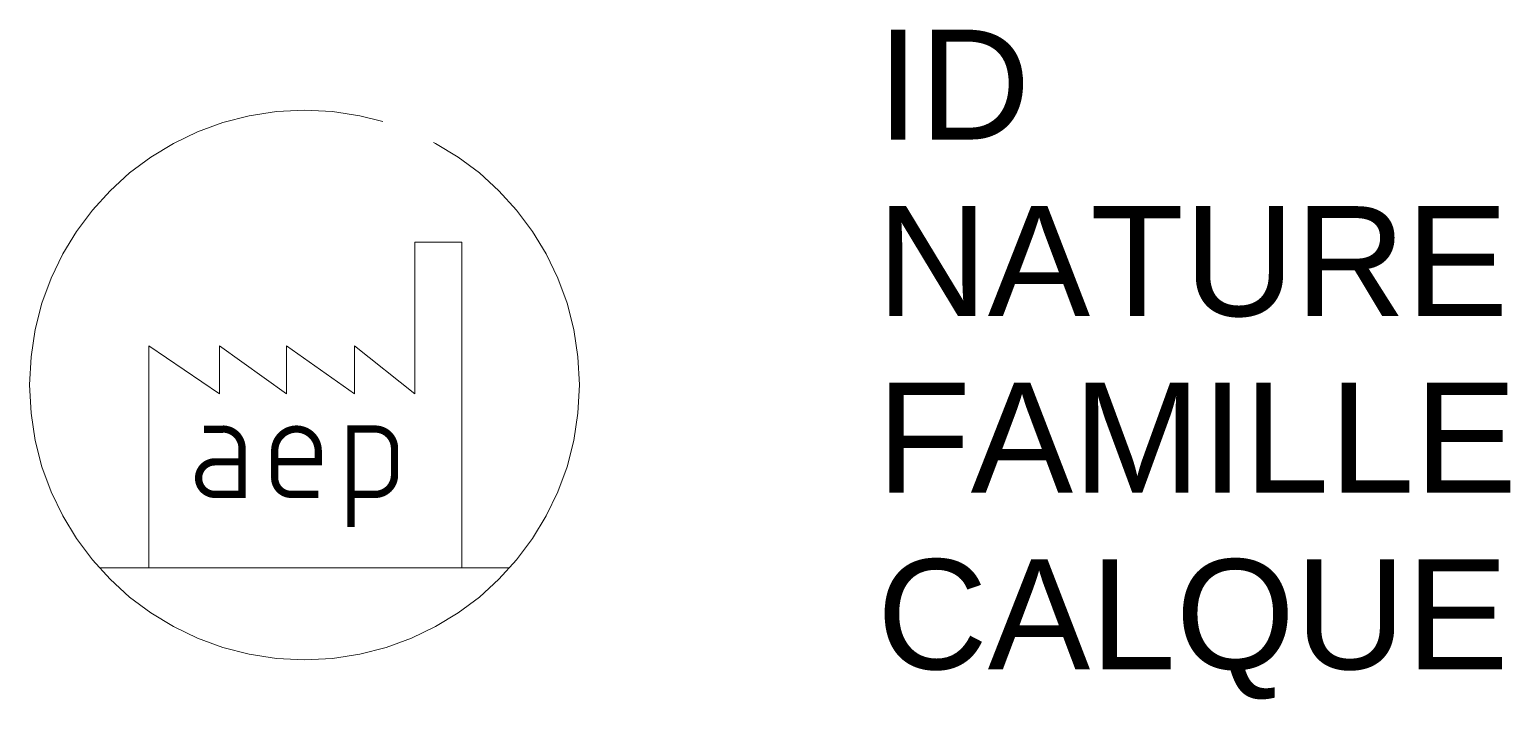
# Model space of a CAD drawing. Header units: metres. Extents: x -0.5 to 2.19, y -0.57 to 0.65.
import ezdxf

# ---------------------------------------------------------------- set-up
doc = ezdxf.new("R2010")
doc.units = ezdxf.units.M
doc.linetypes.add('Socle_Continu', pattern=[2.5, 2.5, 0])
doc.layers.add('EAUPO_SCI', color=140, linetype='Socle_Continu', lineweight=13)
doc.styles.get("Standard").update_dxf_attribs({"font": 'arial.ttf'})

msp = doc.modelspace()

# ---------------------------------------------------------------- linework, layer by layer
at = {"layer": 'EAUPO_SCI', "linetype": 'Socle_Continu'}
msp.add_line((-0.3729, -0.333), (0.3729, -0.333), dxfattribs=at)
at = {"layer": 'EAUPO_SCI', "linetype": 'Socle_Continu', "flags": 128}
msp.add_lwpolyline([(-0.2831, -0.333), (-0.2831, 0.071), (-0.1545, -0.0162), (-0.1545, 0.071), (-0.033, -0.0162), (-0.033, 0.071), (0.0908, -0.0162), (0.0908, 0.071), (0.2004, -0.0162), (0.2004, 0.2599), (0.2861, 0.2599), (0.2861, -0.333)], dxfattribs=at)
msp.add_lwpolyline([(-0.1136, -0.1399, 0.0132, 0.0132, 0), (-0.163, -0.1399, 0.0132, 0.0132, 1.002527), (-0.163, -0.1991, 0.0132, 0.0132, 0), (-0.1136, -0.1991, 0.0132, 0.0132, 0), (-0.1136, -0.1151, 0.0132, 0.0132, 0.408207), (-0.1482, -0.0802, 0, 0, 0)], format="xyseb", dxfattribs=at)
at = {"layer": 'EAUPO_SCI', "linetype": 'Socle_Continu', "const_width": 0.0132, "flags": 128}
msp.add_lwpolyline([(-0.1828, -0.0805), (-0.1482, -0.0807)], dxfattribs=at)
for points in [[(0.025, -0.1991), (-0.0244, -0.1991, -0.408864), (-0.0542, -0.1695), (-0.0542, -0.1198, -0.99952), (0.025, -0.1198), (0.025, -0.1396), (-0.0542, -0.1396)], [(0.0844, -0.2585), (0.0844, -0.0802), (0.1288, -0.0802, -0.410969), (0.1637, -0.1151), (0.1637, -0.1645, -0.406349), (0.1288, -0.1991), (0.0844, -0.1991)]]:
    msp.add_lwpolyline(points, format="xyb", dxfattribs=at)
at = {"layer": 'EAUPO_SCI', "linetype": 'Socle_Continu'}
msp.add_circle((0, 0), 0.5, dxfattribs=at)

# ---------------------------------------------------------------- texts
at = {"layer": 'EAUPO_SCI', "linetype": 'Socle_Continu', "flags": 9}
for tag, p, s in [('ID', (1.041, 0.4466), 'AP_2003'), ('NATURE', (1.041, 0.1254), 'Symbole usine de production'), ('FAMILLE', (1.041, -0.1959), 'Eau potable'), ('CALQUE', (1.041, -0.5172), 'EAUPO_PSI')]:
    msp.add_attdef(tag, p, s, height=0.2, dxfattribs=at)

doc.saveas('drawing.dxf')
